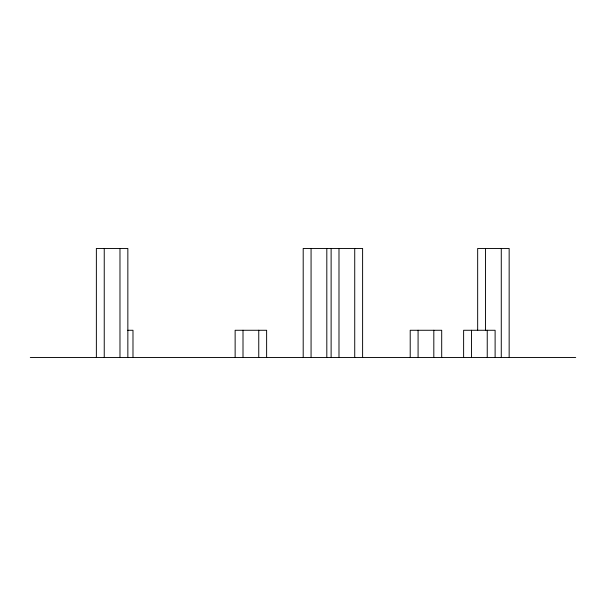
<?xml version="1.0" encoding="UTF-8"?>
<svg xmlns="http://www.w3.org/2000/svg" width="606" height="606" viewBox="0 0 606 606"><rect width="100%" height="100%" fill="white"/><g stroke="black" fill="none" stroke-linecap="round" stroke-linejoin="round"><path stroke-width="0.91" d="M127.745 330.27L132.987 330.27L132.987 357.54M30.3 357.54L575.7 357.54M509.154 357.54L509.154 248.46L477.664 248.46L477.664 330.27M501.276 248.46L501.276 357.54M495.11 357.54L495.11 330.27L463.62 330.27L463.62 357.54M487.239 330.27L487.239 357.54M485.535 248.46L485.535 330.27M471.491 330.27L471.491 357.54M441.698 357.54L441.698 330.27L410.209 330.27L410.209 357.54M433.82 330.27L433.82 357.54M418.079 330.27L418.079 357.54M362.608 357.54L362.608 248.46L303.197 248.46L303.197 357.54M354.73 248.46L354.73 357.54M338.989 248.46L338.989 357.54M331.118 248.46L331.118 357.54M326.816 248.46L326.816 357.54M311.067 248.46L311.067 357.54M266.625 357.54L266.625 330.27L235.136 330.27L235.136 357.54M258.754 330.27L258.754 357.54M243.006 330.27L243.006 357.54M127.851 357.54L127.851 248.46L96.369 248.46L96.369 357.54M119.98 248.46L119.98 357.54M104.24 248.46L104.24 357.54"/></g></svg>
